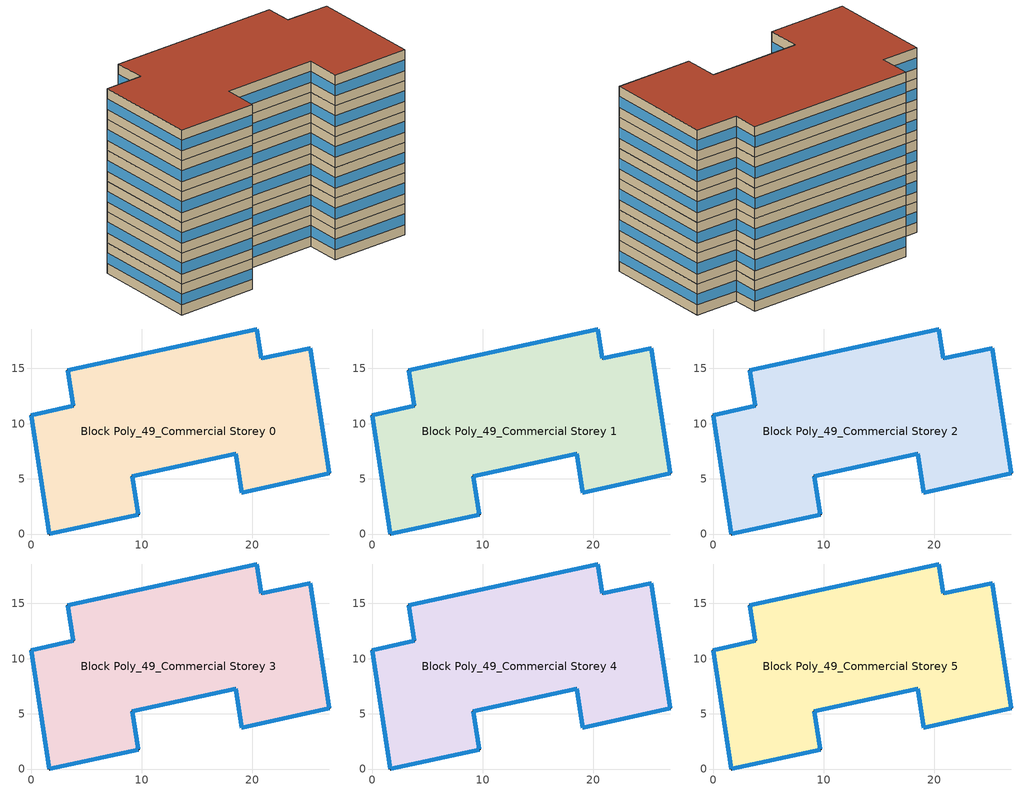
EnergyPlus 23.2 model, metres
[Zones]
Block Poly_49_Commercial Storey 0
 floor ground (HSCWZ_Public&Industrial_1995_FloorGround): 25.25,16.84 26.99,5.5 19.06,3.73 18.54,7.29 9.16,5.21 9.68,1.77 1.65,0 0,10.78 3.83,11.61 3.3,14.83 20.42,18.57 20.86,15.9 z0
 wall outside (HSCWZ_Public&Industrial_1995_ExtWall): 3.3,14.83 3.83,11.61 0,10.78 1.65,0 9.68,1.77 9.16,5.21 18.54,7.29 19.06,3.73 26.99,5.5 25.25,16.84 20.86,15.9 20.42,18.57 3.3,14.83 z0:3
 window (HSCWZ_Public&Industrial_1995_Win): 3.3,14.83 3.82,11.61 / 3.82,11.61 0,10.78 / 0,10.77 1.65,0.01 / 1.66,0 9.68,1.76 / 9.68,1.77 9.16,5.21 / 9.17,5.21 18.53,7.29 / 18.54,7.29 19.05,3.74 / 19.06,3.73 26.99,5.5 / 26.99,5.51 25.26,16.83 / 25.25,16.84 20.86,15.9 / 20.86,15.9 20.42,18.57 / 20.41,18.57 3.31,14.83 z0.98:2.02
Block Poly_49_Commercial Storey 1
 floor to Block Poly_49_Commercial Storey 0 (HSCWZ_Public&Industrial_1995_FloorSlab): 25.25,16.84 26.99,5.5 19.06,3.73 18.54,7.29 9.16,5.21 9.68,1.77 1.65,0 0,10.78 3.83,11.61 3.3,14.83 20.42,18.57 20.86,15.9 z3
 wall outside (HSCWZ_Public&Industrial_1995_ExtWall): 3.3,14.83 3.83,11.61 0,10.78 1.65,0 9.68,1.77 9.16,5.21 18.54,7.29 19.06,3.73 26.99,5.5 25.25,16.84 20.86,15.9 20.42,18.57 3.3,14.83 z3:6
 window (HSCWZ_Public&Industrial_1995_Win): 3.3,14.83 3.82,11.61 / 3.82,11.61 0,10.78 / 0,10.77 1.65,0.01 / 1.66,0 9.68,1.76 / 9.68,1.77 9.16,5.21 / 9.17,5.21 18.53,7.29 / 18.54,7.29 19.05,3.74 / 19.06,3.73 26.99,5.5 / 26.99,5.51 25.26,16.83 / 25.25,16.84 20.86,15.9 / 20.86,15.9 20.42,18.57 / 20.41,18.57 3.31,14.83 z3.98:5.03
Block Poly_49_Commercial Storey 2
 floor to Block Poly_49_Commercial Storey 1 (HSCWZ_Public&Industrial_1995_FloorSlab): 25.25,16.84 26.99,5.5 19.06,3.73 18.54,7.29 9.16,5.21 9.68,1.77 1.65,0 0,10.78 3.83,11.61 3.3,14.83 20.42,18.57 20.86,15.9 z6
 wall outside (HSCWZ_Public&Industrial_1995_ExtWall): 3.3,14.83 3.83,11.61 0,10.78 1.65,0 9.68,1.77 9.16,5.21 18.54,7.29 19.06,3.73 26.99,5.5 25.25,16.84 20.86,15.9 20.42,18.57 3.3,14.83 z6:9
 window (HSCWZ_Public&Industrial_1995_Win): 3.3,14.83 3.82,11.61 / 3.82,11.61 0,10.78 / 0,10.77 1.65,0.01 / 1.66,0 9.68,1.76 / 9.68,1.77 9.16,5.21 / 9.17,5.21 18.53,7.29 / 18.54,7.29 19.05,3.74 / 19.06,3.73 26.99,5.5 / 26.99,5.51 25.26,16.83 / 25.25,16.84 20.86,15.9 / 20.86,15.9 20.42,18.57 / 20.41,18.57 3.31,14.83 z6.97:8.03
Block Poly_49_Commercial Storey 3
 floor to Block Poly_49_Commercial Storey 2 (HSCWZ_Public&Industrial_1995_FloorSlab): 25.25,16.84 26.99,5.5 19.06,3.73 18.54,7.29 9.16,5.21 9.68,1.77 1.65,0 0,10.78 3.83,11.61 3.3,14.83 20.42,18.57 20.86,15.9 z9
 wall outside (HSCWZ_Public&Industrial_1995_ExtWall): 3.3,14.83 3.83,11.61 0,10.78 1.65,0 9.68,1.77 9.16,5.21 18.54,7.29 19.06,3.73 26.99,5.5 25.25,16.84 20.86,15.9 20.42,18.57 3.3,14.83 z9:12
 window (HSCWZ_Public&Industrial_1995_Win): 3.3,14.83 3.82,11.61 / 3.82,11.61 0,10.78 / 0,10.77 1.65,0.01 / 1.66,0 9.68,1.76 / 9.68,1.77 9.16,5.21 / 9.17,5.21 18.53,7.29 / 18.54,7.29 19.05,3.74 / 19.06,3.73 26.99,5.5 / 26.99,5.51 25.26,16.83 / 25.25,16.84 20.86,15.9 / 20.86,15.9 20.42,18.57 / 20.41,18.57 3.31,14.83 z9.97:11.03
Block Poly_49_Commercial Storey 4
 floor to Block Poly_49_Commercial Storey 3 (HSCWZ_Public&Industrial_1995_FloorSlab): 25.25,16.84 26.99,5.5 19.06,3.73 18.54,7.29 9.16,5.21 9.68,1.77 1.65,0 0,10.78 3.83,11.61 3.3,14.83 20.42,18.57 20.86,15.9 z12
 wall outside (HSCWZ_Public&Industrial_1995_ExtWall): 3.3,14.83 3.83,11.61 0,10.78 1.65,0 9.68,1.77 9.16,5.21 18.54,7.29 19.06,3.73 26.99,5.5 25.25,16.84 20.86,15.9 20.42,18.57 3.3,14.83 z12:15
 window (HSCWZ_Public&Industrial_1995_Win): 3.3,14.83 3.82,11.61 / 3.82,11.61 0,10.78 / 0,10.77 1.65,0.01 / 1.66,0 9.68,1.76 / 9.68,1.77 9.16,5.21 / 9.17,5.21 18.53,7.29 / 18.54,7.29 19.05,3.74 / 19.06,3.73 26.99,5.5 / 26.99,5.51 25.26,16.83 / 25.25,16.84 20.86,15.9 / 20.86,15.9 20.42,18.57 / 20.41,18.57 3.31,14.83 z12.97:14.03
Block Poly_49_Commercial Storey 5
 floor to Block Poly_49_Commercial Storey 4 (HSCWZ_Public&Industrial_1995_FloorSlab): 25.25,16.84 26.99,5.5 19.06,3.73 18.54,7.29 9.16,5.21 9.68,1.77 1.65,0 0,10.78 3.83,11.61 3.3,14.83 20.42,18.57 20.86,15.9 z15
 wall outside (HSCWZ_Public&Industrial_1995_ExtWall): 3.3,14.83 3.83,11.61 0,10.78 1.65,0 9.68,1.77 9.16,5.21 18.54,7.29 19.06,3.73 26.99,5.5 25.25,16.84 20.86,15.9 20.42,18.57 3.3,14.83 z15:18
 window (HSCWZ_Public&Industrial_1995_Win): 3.3,14.83 3.82,11.61 / 3.82,11.61 0,10.78 / 0,10.77 1.65,0.01 / 1.66,0 9.68,1.76 / 9.68,1.77 9.16,5.21 / 9.17,5.21 18.53,7.29 / 18.54,7.29 19.05,3.74 / 19.06,3.73 26.99,5.5 / 26.99,5.51 25.26,16.83 / 25.25,16.84 20.86,15.9 / 20.86,15.9 20.42,18.57 / 20.41,18.57 3.31,14.83 z15.97:17.02
 roof outside (HSCWZ_Public&Industrial_1995_Roof): 26.99,5.5 25.25,16.84 20.86,15.9 20.42,18.57 3.3,14.83 3.83,11.61 0,10.78 1.65,0 9.68,1.77 9.16,5.21 18.54,7.29 19.06,3.73 z18
[BUILDING]
shang4hai3shi4_Commercial_3_6_1995: North Axis=0; Terrain=City; Loads Convergence Tolerance Value=0.04; Temperature Convergence Tolerance Value=0.4; Solar Distribution=FullExterior; Maximum Number of Warmup Days=25; Minimum Number of Warmup Days=1
[MATERIAL] Thermal Absorptance=0.9; Solar Absorptance=0.7; Visible Absorptance=0.7
Name | Roughness | Thickness | Conductivity | Density | Specific Heat
Concrete | MediumRough | 0.1 | 1.7 | 2240 | 900
Brick | MediumRough | 0.1 | 0.72 | 1920 | 840
Tile | Smooth | 0.02 | 1.3 | 2200 | 900
Gypsum | Smooth | 0.015 | 0.16 | 800 | 1090
AsphaltFelt | Smooth | 0.01 | 0.2 | 960 | 1000
Insulation 0.011 | Rough | 0.011 | 0.04 | 40 | 1500
Insulation 0.021 | Rough | 0.021 | 0.04 | 40 | 1500
Insulation 0.022 | Rough | 0.022 | 0.04 | 40 | 1500
Insulation 0.043 | Rough | 0.043 | 0.04 | 40 | 1500
[WINDOWMATERIAL:SIMPLEGLAZINGSYSTEM]
HSCWZ_Public&Industrial_1995_Win_material: UFactor=4.5; Solar Heat Gain Coefficient=0.6025
[CONSTRUCTION]
HSCWZ_Public&Industrial_1995_FloorSlab: Tile, Concrete, Insulation 0.021, Concrete, Tile
HSCWZ_Public&Industrial_1995_FloorGround: Tile, Concrete, Gypsum, Insulation 0.043
HSCWZ_Public&Industrial_1995_Win: HSCWZ_Public&Industrial_1995_Win_material
HSCWZ_Public&Industrial_1995_Roof: AsphaltFelt, Concrete, Insulation 0.022
HSCWZ_Public&Industrial_1995_ExtWall: Brick, Concrete, Insulation 0.011
[ZONE] Type=1; Multiplier=1; Ceiling Height=autocalculate; Volume=autocalculate; Floor Area=autocalculate; Part of Total Floor Area=Yes
Block Poly_49_Commercial Storey 0; Block Poly_49_Commercial Storey 1; Block Poly_49_Commercial Storey 2; Block Poly_49_Commercial Storey 3; Block Poly_49_Commercial Storey 4; Block Poly_49_Commercial Storey 5
[PEOPLE] Number of People Schedule=People_Schedule; Number of People Calculation Method=Area/Person; Floor Area per Person=3.5; Fraction Radiant=0.3; Sensible Heat Fraction=autocalculate; Activity Level Schedule=CN_GenericActivityLevel; Carbon Dioxide Generation Rate=3.82e-08; Enable ASHRAE 55 Comfort Warnings=No; Mean Radiant Temperature Calculation Type=ZoneAveraged; Clothing Insulation Calculation Method=ClothingInsulationSchedule; Cold Stress Temperature Threshold=15.56; Heat Stress Temperature Threshold=30
Name | Zone or ZoneList or Space or SpaceList
People_Block Poly_49_Commercial Storey 0 | Block Poly_49_Commercial Storey 0
People_Block Poly_49_Commercial Storey 1 | Block Poly_49_Commercial Storey 1
People_Block Poly_49_Commercial Storey 2 | Block Poly_49_Commercial Storey 2
People_Block Poly_49_Commercial Storey 3 | Block Poly_49_Commercial Storey 3
People_Block Poly_49_Commercial Storey 4 | Block Poly_49_Commercial Storey 4
People_Block Poly_49_Commercial Storey 5 | Block Poly_49_Commercial Storey 5
[LIGHTS] Schedule=Lights_Schedule; Design Level Calculation Method=Watts/Area; Watts per Zone Floor Area=15; Return Air Fraction=0; Fraction Radiant=0; Fraction Visible=0; Fraction Replaceable=1; EndUse Subcategory=General; Return Air Fraction Calculated from Plenum Temperature=No; Return Air Fraction Function of Plenum Temperature Coefficient 1=0; Return Air Fraction Function of Plenum Temperature Coefficient 2=0
Name | Zone or ZoneList or Space or SpaceList
Lights_Block Poly_49_Commercial Storey 0 | Block Poly_49_Commercial Storey 0
Lights_Block Poly_49_Commercial Storey 1 | Block Poly_49_Commercial Storey 1
Lights_Block Poly_49_Commercial Storey 2 | Block Poly_49_Commercial Storey 2
Lights_Block Poly_49_Commercial Storey 3 | Block Poly_49_Commercial Storey 3
Lights_Block Poly_49_Commercial Storey 4 | Block Poly_49_Commercial Storey 4
Lights_Block Poly_49_Commercial Storey 5 | Block Poly_49_Commercial Storey 5
[ELECTRICEQUIPMENT] Schedule=ElectricEquipment_Schedule; Design Level Calculation Method=Watts/Area; Watts per Zone Floor Area=13; Fraction Latent=0; Fraction Radiant=0; Fraction Lost=0; EndUse Subcategory=General
Name | Zone or ZoneList or Space or SpaceList
ElectricEquipment_Block Poly_49_Commercial Storey 0 | Block Poly_49_Commercial Storey 0
ElectricEquipment_Block Poly_49_Commercial Storey 1 | Block Poly_49_Commercial Storey 1
ElectricEquipment_Block Poly_49_Commercial Storey 2 | Block Poly_49_Commercial Storey 2
ElectricEquipment_Block Poly_49_Commercial Storey 3 | Block Poly_49_Commercial Storey 3
ElectricEquipment_Block Poly_49_Commercial Storey 4 | Block Poly_49_Commercial Storey 4
ElectricEquipment_Block Poly_49_Commercial Storey 5 | Block Poly_49_Commercial Storey 5
[ZONEINFILTRATION:DESIGNFLOWRATE] Schedule=AirEx_ConditionedTime_Schedule; Design Flow Rate Calculation Method=AirChanges/Hour; Air Changes per Hour=1; Constant Term Coefficient=1; Temperature Term Coefficient=0; Velocity Term Coefficient=0; Velocity Squared Term Coefficient=0
Name | Zone or ZoneList or Space or SpaceList
Infil 1 | Block Poly_49_Commercial Storey 0
Infil 2 | Block Poly_49_Commercial Storey 1
Infil 3 | Block Poly_49_Commercial Storey 2
Infil 4 | Block Poly_49_Commercial Storey 3
Infil 5 | Block Poly_49_Commercial Storey 4
Infil 6 | Block Poly_49_Commercial Storey 5
[HVACTEMPLATE:THERMOSTAT]
HVACTemp: Heating Setpoint Schedule=Heating_SP_Schedule; Cooling Setpoint Schedule=Cooling_SP_Schedule
[HVACTEMPLATE:ZONE:IDEALLOADSAIRSYSTEM] Template Thermostat=HVACTemp; System Availability Schedule=HVAC_ConditionedTime_Schedule; Maximum Heating Supply Air Temperature=50; Minimum Cooling Supply Air Temperature=13; Maximum Heating Supply Air Humidity Ratio=0.0156; Minimum Cooling Supply Air Humidity Ratio=0.0077; Heating Limit=NoLimit; Cooling Limit=NoLimit; Heating Availability Schedule=Heating_Period_Schedule; Cooling Availability Schedule=Cooling_Period_Schedule; Dehumidification Control Type=ConstantSensibleHeatRatio; Cooling Sensible Heat Ratio=0.7; Dehumidification Setpoint=60; Humidification Control Type=None; Humidification Setpoint=30; Outdoor Air Method=None; Outdoor Air Flow Rate per Person=0.00944; Outdoor Air Flow Rate per Zone Floor Area=0; Outdoor Air Flow Rate per Zone=0; Demand Controlled Ventilation Type=None; Outdoor Air Economizer Type=NoEconomizer; Heat Recovery Type=None; Sensible Heat Recovery Effectiveness=0.7; Latent Heat Recovery Effectiveness=0.65
Block Poly_49_Commercial Storey 0; Block Poly_49_Commercial Storey 1; Block Poly_49_Commercial Storey 2; Block Poly_49_Commercial Storey 3; Block Poly_49_Commercial Storey 4; Block Poly_49_Commercial Storey 5
[SCHEDULE:COMPACT]
People_Schedule: Through: 12/31, For: AllDays, Until: 08:00, 0, Until: 09:00, 0.2, Until: 10:00, 0.5, Until: 20:00, 0.8, Until: 21:00, 0.7, Until: 22:00, 0.5, Until: 24:00, 0
Lights_Schedule: Through: 12/31, For: AllDays, Until: 08:00, 0.1, Until: 09:00, 0.5, Until: 17:00, 0.6, Until: 18:00, 0.8, Until: 19:00, 0.9, Until: 22:00, 1, Until: 24:00, 0.1
ElectricEquipment_Schedule: Through: 12/31, For: AllDays, Until: 08:00, 0, Until: 09:00, 0.3, Until: 10:00, 0.5, Until: 20:00, 0.8, Until: 21:00, 0.7, Until: 22:00, 0.5, Until: 24:00, 0
Heating_SP_Schedule: Through: 12/31, For: AllDays, Until: 07:00, 5, Until: 08:00, 18, Until: 09:00, 20, Until: 21:00, 20, Until: 22:00, 18, Until: 24:00, 5
Cooling_SP_Schedule: Through: 12/31, For: AllDays, Until: 09:00, 37, Until: 10:00, 28, Until: 21:00, 28, Until: 24:00, 37
Heating_Period_Schedule: Through: 04/15, For: AllDays, Until: 24:00, 1, Through: 11/01, For: AllDays, Until: 24:00, 0, Through: 12/31, For: AllDays, Until: 24:00, 1
Cooling_Period_Schedule: Through: 04/15, For: AllDays, Until: 24:00, 0, Through: 10/31, For: AllDays, Until: 24:00, 1, Through: 12/31, For: AllDays, Until: 24:00, 0
HVAC_ConditionedTime_Schedule: Through: 12/31, For: AllDays, Until: 09:00, 0, Until: 21:00, 1, Until: 24:00, 0
AirEx_ConditionedTime_Schedule: Through: 12/31, For: AllDays, Until: 08:00, 0, Until: 22:00, 3, Until: 24:00, 0
CN_GenericActivityLevel: Through: 12/31, For: Weekdays, Until: 08:00, 80, Until: 18:00, 120, Until: 24:00, 80, For: AllOtherDays, Until: 24:00, 80
